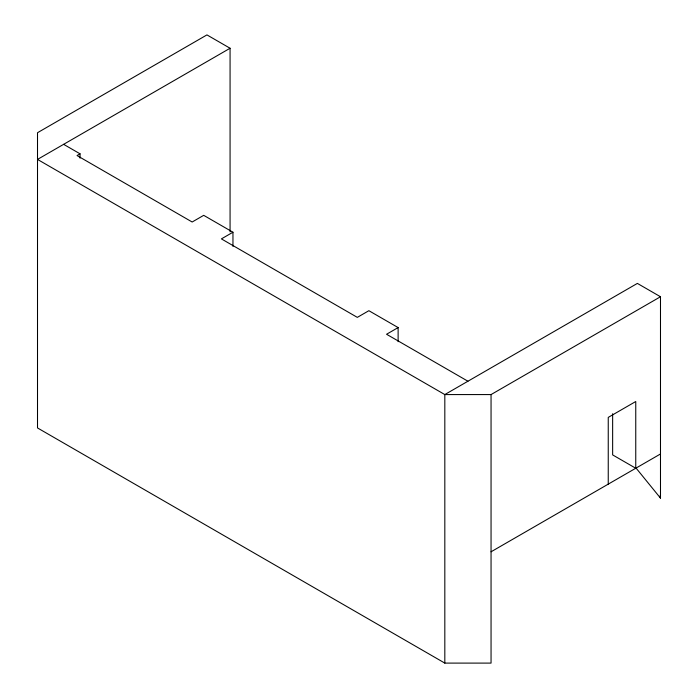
<?xml version="1.0" encoding="UTF-8"?>
<svg xmlns="http://www.w3.org/2000/svg" width="698" height="698" viewBox="0 0 698 698"><rect width="100%" height="100%" fill="white"/><g stroke="black" fill="none" stroke-linecap="round" stroke-linejoin="round"><path stroke-width="1.05" d="M230.07 231.832L230.07 48.249L37.509 159.414L444.818 394.571L491.052 394.571L660.491 296.746L660.491 498.119L636.061 468.07M80.043 158.167L80.043 153.813L77.042 155.549L192.159 222.008L203.711 215.342L232.958 232.225L232.958 246.394M232.958 232.225L221.397 238.891L357.324 317.372L368.876 310.697L398.122 327.58L398.122 341.688M398.122 327.58L386.561 334.255L467.93 381.23M491.052 551.795L660.491 453.97M230.07 48.249L206.948 34.9L37.509 132.725L37.509 427.944L444.818 663.1L491.052 663.1L491.052 394.571M660.491 296.746L637.37 283.405L444.818 394.571L444.818 663.1M63.631 144.338L80.043 153.813M659.68 496.104L660.491 498.119M612.643 413.74L612.643 454.904L635.756 468.245L635.756 401.516L608.246 417.395L608.246 484.133"/></g></svg>
